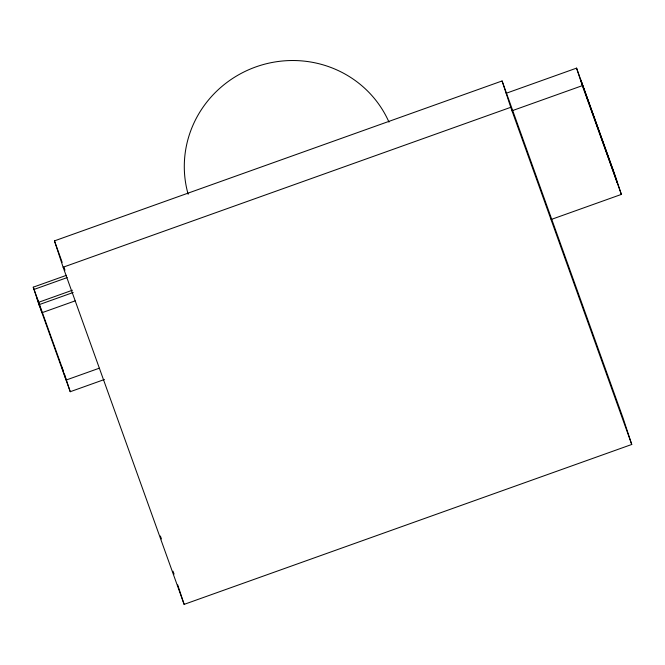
<?xml version="1.0" encoding="UTF-8"?>
<svg xmlns="http://www.w3.org/2000/svg" width="665" height="665" viewBox="0 0 665 665"><rect width="100%" height="100%" fill="white"/><g stroke="black" fill="none" stroke-linecap="round" stroke-linejoin="round"><path stroke-width="1" d="M54.463 240.871L502.083 80.964L623.088 418.119L631.75 444.469L184.13 604.377L63.125 267.222L54.463 240.871L62.178 262.367M506.165 93.275L576.572 68.121L615.607 176.882L621.368 194.413L551.144 219.492M63.125 267.222L510.745 107.314L502.083 80.964M511.925 110.797L582.332 85.652L576.572 68.121M39.343 305.617L33.25 287.172L66.442 275.318M33.998 289.45L67.19 277.588M72.435 290.214L38.262 302.425L70.241 391.71L104.463 379.482M39.011 304.695L73.183 292.492M75.128 300.879L41.962 312.725L37.996 300.68M99.293 368.202L66.126 380.048L61.853 367.072M582.332 85.652L621.368 194.413M510.745 107.314L631.75 444.469M63.931 267.255L64.979 270.19M160.381 536.007L161.437 538.933M173.008 571.185L174.064 574.119M33.25 287.172L63.433 371.269M37.282 299.425L37.606 300.347M177.713 584.859L184.13 604.377M64.48 374.187L70.241 391.71M37.198 298.236L37.697 299.749M188.153 194.271A106.949 103.998 -18.2 0 1 255.634 66.99A106.949 103.998 -18.2 0 1 388.983 122.102M612.922 169.617L580.778 80.041L617.162 182.493L612.922 169.617"/></g></svg>
